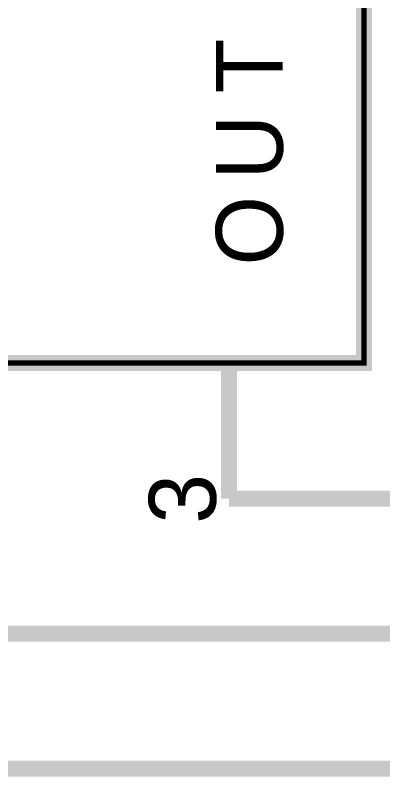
# Model space of a CAD drawing. Header units: inches. Extents: x 0 to 22.3, y 0 to 15.7.
# Drawn here: x 2.242 to 2.514, y 6.694 to 7.257 of the extents above; entities that cross this region are included whole.
import ezdxf

# ---------------------------------------------------------------- set-up
doc = ezdxf.new("R2010")
doc.units = ezdxf.units.IN
doc.header["$MEASUREMENT"] = 0
doc.layers.add('Sheet', color=255, linetype='Continuous')

msp = doc.modelspace()

# ---------------------------------------------------------------- linework, layer by layer
at = {"layer": 'Sheet'}
for points in [[(1.10024, 7.59983, 0.0118, 0.0118, 0), (1.70008, 7.59983, 0.0118, 0.0118, 0), (1.70008, 6.7998, 0.0118, 0.0118, 0), (2.00023, 6.7998, 0.0118, 0.0118, 0), (3.00012, 6.7998, 0.0118, 0.0118, 0), (3.00012, 6.89969, 0.0118, 0.0118, 0)], [(8.20027, 6.76974, 0.0118, 0.0118, 0), (8.20027, 6.6999, 0.0118, 0.0118, 0), (7.20038, 6.6999, 0.0118, 0.0118, 0), (6.20004, 6.6999, 0.0118, 0.0118, 0), (5.20015, 6.6999, 0.0118, 0.0118, 0), (4.20026, 6.6999, 0.0118, 0.0118, 0), (3.20036, 6.6999, 0.0118, 0.0118, 0), (2.20003, 6.6999, 0.0118, 0.0118, 0), (1.40038, 6.6999, 0.0118, 0.0118, 0), (1.40038, 7.19981, 0.0118, 0.0118, 0), (1.10024, 7.19981, 0.0118, 0.0118, 0)], [(2.40027, 7.00003, 0.0118, 0.0118, 0), (2.40027, 6.89969, 0.0118, 0.0118, 0)], [(2.40027, 6.89969, 0.0118, 0.0118, 0), (2.60008, 6.89969, 0.0118, 0.0118, 0)]]:
    msp.add_lwpolyline(points, format="xyseb", dxfattribs=at)
for points in [[(1.90033, 7.49993, 0.0118, 0.0118, 0), (2.50017, 7.49993, 0.0118, 0.0118, 0), (2.50017, 7.00003, 0.0118, 0.0118, 0), (1.90033, 7.00003, 0.0118, 0.0118, 0), (1.90033, 7.49993, 0.0118, 0.0118, 0)], [(1.90033, 7.49993, 0.0039, 0.0039, 0), (1.90033, 7.00003, 0.0039, 0.0039, 0), (2.50017, 7.00003, 0.0039, 0.0039, 0), (2.50017, 7.49993, 0.0039, 0.0039, 0), (1.90033, 7.49993, 0.0039, 0.0039, 0), (1.90033, 7.49993, 0.0039, 0.0039, 0)]]:
    msp.add_lwpolyline(points, format="xyseb", close=True, dxfattribs=at)

# ---------------------------------------------------------------- texts
for s, p in [('T', (2.44006, 7.19937)), ('U', (2.44006, 7.13572)), ('O', (2.44006, 7.07207)), ('3', (2.39055, 6.88113))]:
    msp.add_text(s, height=0.0495, rotation=90, dxfattribs=at).set_placement(p)

doc.saveas('drawing.dxf')
